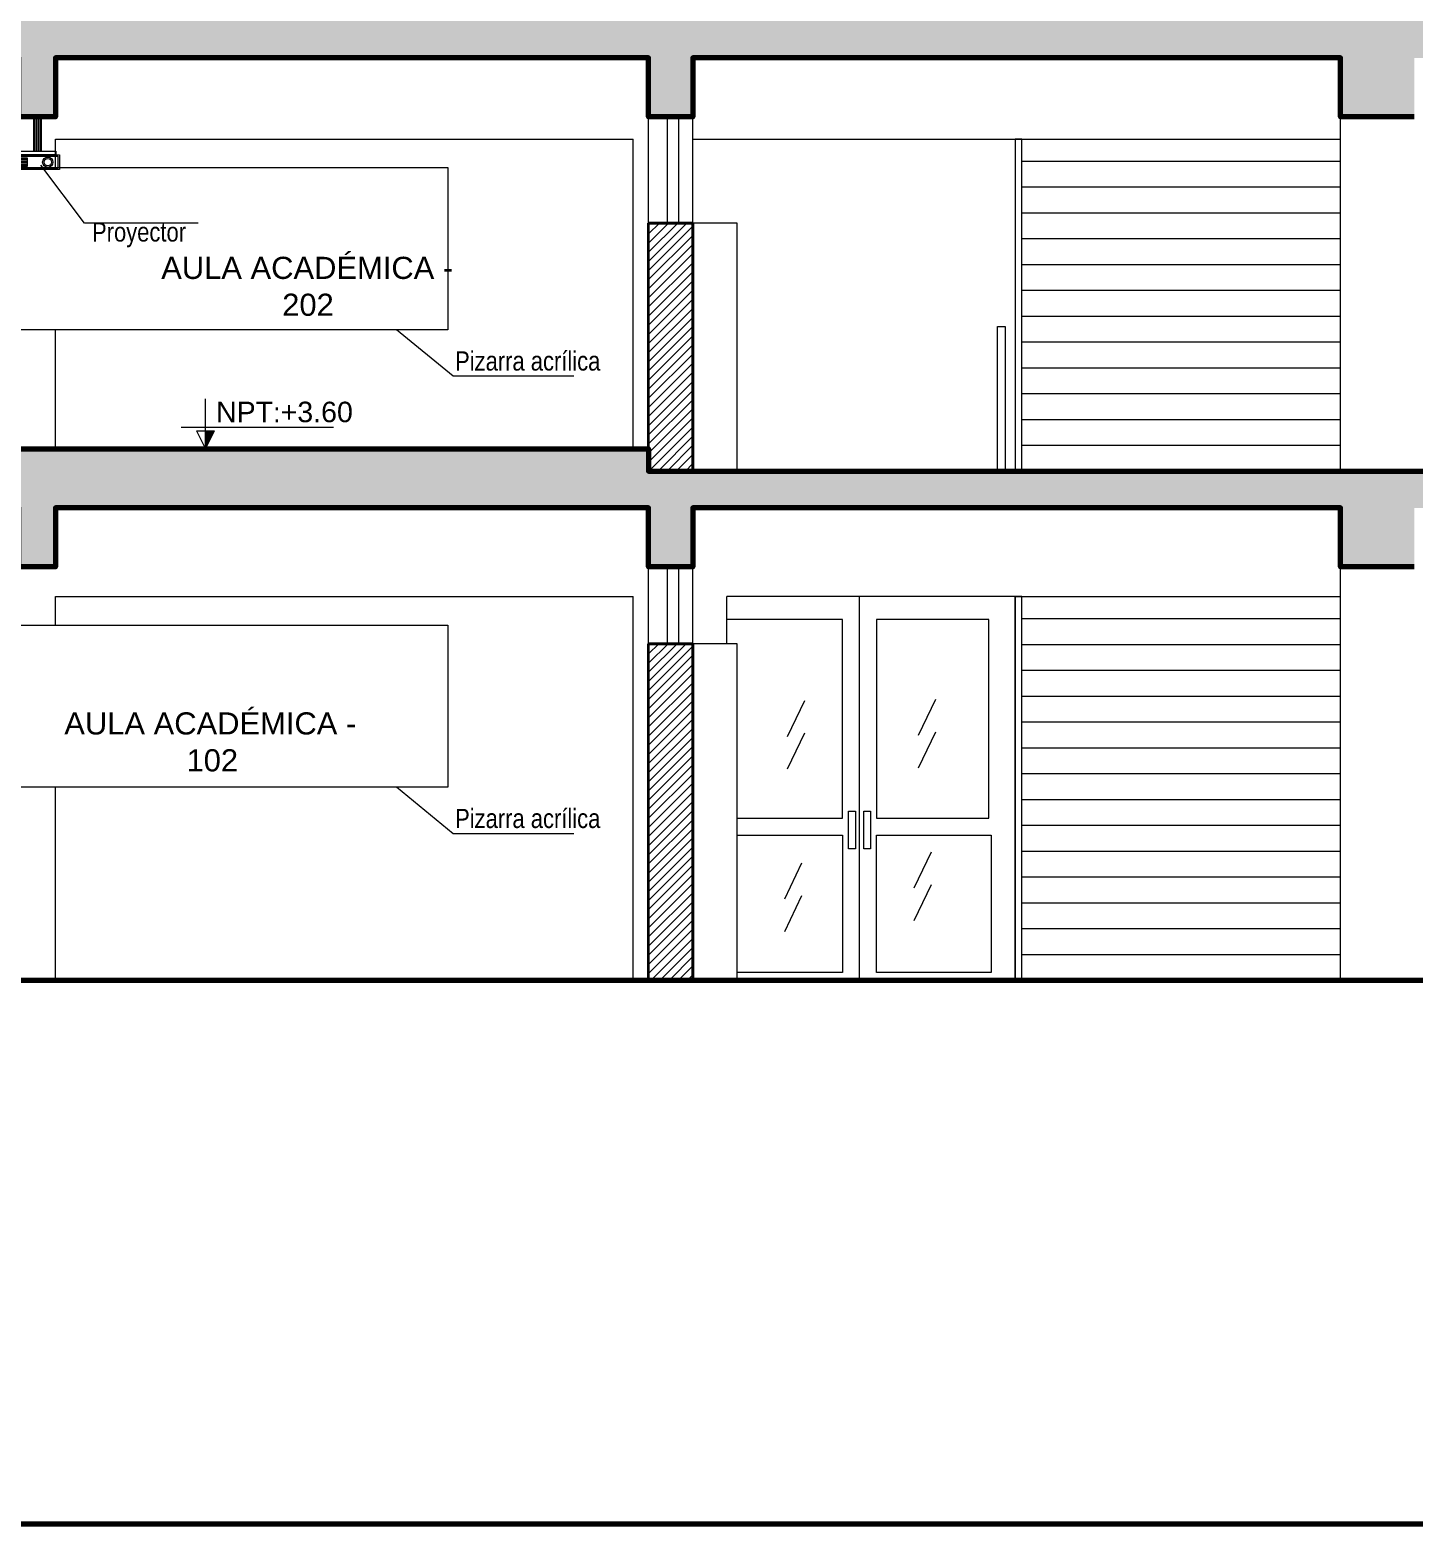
# Model space of a CAD drawing. Header units: inches. Extents: x 140 to 978, y -82 to 38.
# Drawn here: x 696.81 to 706.19, y -71.03 to -60.9 of the extents above; entities that cross this region are included whole.
import ezdxf

# ---------------------------------------------------------------- set-up
doc = ezdxf.new("R2010")
doc.units = ezdxf.units.IN
doc.header["$MEASUREMENT"] = 0
for name, color, linetype, lineweight in [('UNSAAC- ROTULO', 7, 'Continuous', 60), ('UNSAAC-CORTE ESTRUCTURA', 7, 'Continuous', 70), ('UNSAAC-CORTE MURO', 42, 'Continuous', 35), ('UNSAAC-COTA', 48, 'Continuous', 0), ('UNSAAC-LINEA 0.00', 251, 'Continuous', 0), ('UNSAAC-LLAMADOS', 88, 'Continuous', 0), ('UNSAAC-MUEBLE', 254, 'Continuous', 0), ('UNSAAC-MURETE', 146, 'Continuous', 20), ('UNSAAC-TEXTOS', 250, 'Continuous', 0), ('UNSAAC-TEXTURAS', 250, 'Continuous', 0), ('UNSAAC-VANOS', 24, 'Continuous', 0), ('UNSAAC-VARIOS', 30, 'Continuous', 0)]:
    doc.layers.add(name, color=color, linetype=linetype, lineweight=lineweight)
doc.styles.add('narrow', font='')
doc.styles.get("Standard").update_dxf_attribs({"font": 'arial.ttf'})
doc.styles.get('narrow').set_extended_font_data('Arial Narrow', italic=True)
pattern_1 = [(50, (77.3827, -20.22633), (0.35863009, -0.03137607), [0.0375, -0.4125]), (355, (77.3827, -20.22633), (-0.06937567, 0.37609607), [0.03, -0.33]), (100.451444, (77.4126, -20.22895), (0.28925442, 0.34472), [0.0318701, -0.35057106]), (46.1842, (77.3827, -20.12633), (0.53362067, -0.08275964), [0.05625, -0.61875]), (96.63564, (77.42717, -20.13323), (0.46733097, 0.4870593), [0.04780517, -0.5258569]), (351.18416, (77.3827, -20.12633), (0.46733097, 0.4870593), [0.045, -0.495]), (21, (77.4327, -20.15133), (0.29845353, -0.20130945), [0.0375, -0.4125]), (326, (77.4327, -20.15133), (0.12165767, 0.36257502), [0.03, -0.33]), (71.451445, (77.45757, -20.1681), (0.42011119, 0.16126558), [0.0318701, -0.35057106]), (37.5, (77.3827, -20.22633), (0.006079928, 0.166446927), [0, -0.326, 0, -0.335, 0, -0.33125]), (7.5, (77.3827, -20.22633), (0.13153477, 0.197205856), [0, -0.191, 0, -0.3185, 0, -0.12625]), (327.5, (77.2712, -20.22633), (0.266911218, -0.011277436), [0, -0.125, 0, -0.39, 0, -0.5175]), (317.5, (77.2212, -20.22633), (0.291593085, 0.05005249), [0, -0.1625, 0, -0.259, 0, -0.3675])]
pattern_2 = [(45, (77.382703, -20.226335), (-0.0309359217, 0.0309359217), [])]

# ---------------------------------------------------------------- blocks, each defined once
blk = doc.blocks.new('A$C60F52226')
at = {"layer": 'UNSAAC-TEXTOS'}
h = blk.add_hatch(color=0, dxfattribs=at)
h.dxf.hatch_style = 1
h.paths.add_polyline_path([(0.062, 0.123), (0, 0.123), (0, 0)])
at = {"layer": 'UNSAAC-TEXTOS', "color": 0}
for p, q in [((0, 0), (0, 0.339)), ((-0.165, 0.148), (0.867, 0.148)), ((-0.062, 0.123), (0.062, 0.123))]:
    blk.add_line(p, q, dxfattribs=at)
blk.add_lwpolyline([(-0.062, 0.123), (0, 0), (0.062, 0.123)], dxfattribs=at)
blk = doc.blocks.new('cañon forntal')
at = {"layer": 'UNSAAC-MUEBLE', "ltscale": 2.5}
for points in [[(750.517, 71.406), (750.517, 71.174)], [(750.567, 71.406), (750.517, 71.406)], [(750.525, 71.406), (750.525, 71.174)], [(750.537, 71.406), (750.537, 71.174)], [(750.547, 71.406), (750.547, 71.174)], [(750.56, 71.406), (750.56, 71.174)], [(750.567, 71.406), (750.567, 71.174)], [(750.392, 71.149), (750.692, 71.149), (750.692, 71.049), (750.392, 71.049), (750.392, 71.149)], [(750.412, 71.119), (750.472, 71.119)], [(750.412, 71.109), (750.472, 71.109)], [(750.412, 71.099), (750.472, 71.099)], [(750.412, 71.089), (750.472, 71.089)], [(750.412, 71.079), (750.472, 71.079)]]:
    blk.add_lwpolyline(points, dxfattribs=at)
for points in [[(750.402, 71.139), (750.682, 71.139), (750.682, 71.059), (750.402, 71.059)], [(750.412, 71.129), (750.472, 71.129), (750.472, 71.069), (750.412, 71.069)], [(750.417, 71.174), (750.667, 71.174), (750.667, 71.149), (750.417, 71.149)]]:
    blk.add_lwpolyline(points, close=True, dxfattribs=at)
for radius in [0.035, 0.025]:
    blk.add_circle((750.613, 71.099), radius, dxfattribs=at)

msp = doc.modelspace()

# ---------------------------------------------------------------- hatches: boundary and pattern name
at = {"layer": 'UNSAAC-TEXTURAS'}
h = msp.add_hatch(dxfattribs=at)
h.set_pattern_fill('AR-CONC', color=256, scale=0.05)
h.set_pattern_definition(pattern_1)
h.paths.add_polyline_path([(727.745, -57.94), (725.945, -57.94), (725.945, -58.34), (725.645, -58.34), (725.645, -57.94), (720.925, -57.94), (720.675, -57.94), (716.907, -57.94), (716.907, -58.34), (716.587, -58.34), (716.587, -57.94), (712.155, -57.94), (712.155, -58.34), (711.655, -58.34), (711.655, -57.94), (706.195, -57.94), (706.195, -58.34), (705.695, -58.34), (705.695, -57.94), (701.305, -57.94), (701.305, -58.34), (701.005, -58.34), (701.005, -57.94), (696.985, -57.94), (696.985, -58.34), (696.735, -58.34), (696.735, -57.94), (692.32, -57.94), (692.32, -58.34), (691.975, -58.34), (691.975, -57.94), (690.454, -57.94), (690.454, -57.64), (727.745, -57.64)])
h.paths.add_polyline_path([(725.945, -61.09), (725.365, -61.09), (725.365, -61.49), (725.065, -61.49), (725.065, -61.09), (720.925, -61.09), (720.925, -61.49), (720.675, -61.49), (720.675, -61.09), (716.907, -61.09), (716.907, -61.49), (716.587, -61.49), (716.587, -61.09), (712.155, -61.09), (712.155, -61.49), (711.655, -61.49), (711.655, -61.09), (706.195, -61.09), (706.195, -61.49), (705.695, -61.49), (705.695, -61.09), (701.305, -61.09), (701.305, -61.49), (701.005, -61.49), (701.005, -61.09), (696.985, -61.09), (696.985, -61.49), (696.735, -61.49), (696.735, -61.09), (692.855, -61.09), (692.855, -61.49), (692.51, -61.49), (692.51, -61.09), (691.975, -61.09), (691.975, -60.59), (701.005, -60.59), (701.005, -60.74), (725.945, -60.74)])
h = msp.add_hatch(dxfattribs=at)
h.set_pattern_fill('ANSI31', color=256, scale=0.35)
h.set_pattern_definition(pattern_2)
h.paths.add_polyline_path([(701.305, -62.21), (701.005, -62.21), (701.005, -63.89), (701.305, -63.89)])
h = msp.add_hatch(dxfattribs=at)
h.set_pattern_fill('AR-CONC', color=256, scale=0.05)
h.set_pattern_definition(pattern_1)
h.paths.add_polyline_path([(725.365, -64.14), (725.365, -64.54), (725.065, -64.54), (725.065, -64.14), (720.925, -64.14), (720.925, -64.54), (720.675, -64.54), (720.675, -64.14), (716.907, -64.14), (716.907, -64.54), (716.587, -64.54), (716.587, -64.14), (712.155, -64.14), (712.155, -64.54), (711.655, -64.54), (711.655, -64.14), (706.195, -64.14), (706.195, -64.54), (705.695, -64.54), (705.695, -64.14), (701.305, -64.14), (701.305, -64.54), (701.005, -64.54), (701.005, -64.14), (696.985, -64.14), (696.985, -64.54), (696.735, -64.54), (696.735, -64.14), (692.855, -64.14), (692.855, -64.54), (692.51, -64.54), (692.51, -64.14), (692.51, -63.74), (692.855, -63.74), (701.005, -63.74), (701.005, -63.89), (716.907, -63.89), (725.065, -63.89), (725.365, -63.89)])
h = msp.add_hatch(dxfattribs=at)
h.set_pattern_fill('ANSI31', color=256, scale=0.35)
h.set_pattern_definition(pattern_2)
h.paths.add_polyline_path([(701.305, -65.06), (701.005, -65.06), (701.005, -67.34), (701.305, -67.34)])

# ---------------------------------------------------------------- linework, layer by layer
at = {"layer": 'UNSAAC- ROTULO', "lineweight": 70, "flags": 128}
msp.add_lwpolyline([(680.528, -28.276), (742.028, -28.276), (742.028, -71.026), (680.528, -71.026)], close=True, dxfattribs=at)
at = {"layer": 'UNSAAC-CORTE ESTRUCTURA'}
for points in [[(706.195, -61.49), (705.695, -61.49), (705.695, -61.09), (701.305, -61.09), (701.305, -61.49), (701.005, -61.49), (701.005, -61.09), (696.985, -61.09), (696.985, -61.49), (696.735, -61.49), (696.735, -61.09), (692.855, -61.09), (692.855, -61.49), (692.51, -61.49), (692.51, -61.09), (691.975, -61.09), (691.975, -60.59), (701.005, -60.59), (701.005, -60.74), (725.945, -60.74)], [(706.195, -64.54), (705.695, -64.54), (705.695, -64.14), (701.305, -64.14), (701.305, -64.54), (701.005, -64.54), (701.005, -64.14), (696.985, -64.14), (696.985, -64.54), (696.735, -64.54), (696.735, -64.14), (692.855, -64.14), (692.855, -64.54), (692.51, -64.54), (692.51, -64.14), (692.51, -64.14), (692.51, -63.74), (692.855, -63.74), (692.855, -63.74), (701.005, -63.74), (701.005, -63.89), (716.907, -63.89)]]:
    msp.add_lwpolyline(points, dxfattribs=at)
at = {"layer": 'UNSAAC-CORTE MURO'}
for p, q in [((701.005, -63.89), (701.005, -62.21)), ((701.305, -62.21), (701.005, -62.21)), ((701.305, -63.89), (701.305, -62.21)), ((701.005, -67.19), (701.005, -65.06)), ((701.305, -65.06), (701.005, -65.06)), ((701.305, -67.34), (701.305, -65.06))]:
    msp.add_line(p, q, dxfattribs=at)
for points in [[(701.005, -62.21), (701.305, -62.21), (701.305, -63.89), (701.005, -63.89)], [(701.005, -65.06), (701.305, -65.06), (701.305, -67.34), (701.005, -67.34)]]:
    msp.add_lwpolyline(points, close=True, dxfattribs=at)
at = {"layer": 'UNSAAC-LINEA 0.00', "ltscale": 2.5}
for points in [[(693.779, -61.834), (699.643, -61.834), (699.643, -62.932), (693.779, -62.932)], [(693.779, -64.934), (699.643, -64.934), (699.643, -66.032), (693.779, -66.032)]]:
    msp.add_lwpolyline(points, close=True, dxfattribs=at)
at = {"layer": 'UNSAAC-LLAMADOS'}
msp.add_lwpolyline([(697.951, -62.209), (697.18, -62.209), (696.885, -61.817)], dxfattribs=at)
at = {"layer": 'UNSAAC-LLAMADOS', "ltscale": 2.5}
for points in [[(700.498, -63.248), (699.68, -63.248), (699.296, -62.932)], [(700.498, -66.348), (699.68, -66.348), (699.296, -66.032)]]:
    msp.add_lwpolyline(points, dxfattribs=at)
at = {"layer": 'UNSAAC-MUEBLE'}
for p, q in [((701.305, -61.64), (701.305, -61.49)), ((705.695, -63.89), (705.695, -61.49)), ((696.985, -61.64), (700.9, -61.64)), ((696.985, -61.834), (696.985, -61.64)), ((700.9, -63.74), (700.9, -61.64)), ((701.305, -61.64), (705.695, -61.64)), ((703.534, -61.79), (705.695, -61.79)), ((703.534, -61.965), (705.695, -61.965)), ((703.534, -62.14), (705.695, -62.14)), ((701.605, -63.89), (701.605, -62.21)), ((703.534, -62.315), (705.695, -62.315)), ((703.534, -62.49), (705.695, -62.49)), ((703.534, -62.665), (705.695, -62.665)), ((703.534, -62.84), (705.695, -62.84)), ((696.985, -63.74), (696.985, -62.932)), ((703.534, -63.015), (705.695, -63.015)), ((703.534, -63.19), (705.695, -63.19)), ((703.534, -63.365), (705.695, -63.365)), ((703.534, -63.54), (705.695, -63.54)), ((703.534, -63.715), (705.695, -63.715)), ((705.695, -67.34), (705.695, -64.54)), ((696.985, -64.74), (700.9, -64.74)), ((696.985, -64.934), (696.985, -64.74)), ((700.9, -67.34), (700.9, -64.74)), ((701.535, -65.06), (701.535, -64.74)), ((702.433, -64.74), (702.433, -67.34)), ((703.49, -64.74), (705.695, -64.74)), ((703.534, -64.89), (705.695, -64.89)), ((701.605, -67.34), (701.605, -65.06)), ((703.534, -65.065), (705.695, -65.065)), ((703.534, -65.24), (705.695, -65.24)), ((702.062, -65.446), (701.945, -65.69)), ((702.95, -65.438), (702.833, -65.682)), ((703.534, -65.415), (705.695, -65.415)), ((703.534, -65.59), (705.695, -65.59)), ((702.062, -65.667), (701.945, -65.911)), ((702.95, -65.659), (702.833, -65.903)), ((703.534, -65.765), (705.695, -65.765)), ((703.534, -65.94), (705.695, -65.94)), ((696.985, -67.34), (696.985, -66.032)), ((703.534, -66.115), (705.695, -66.115)), ((703.534, -66.29), (705.695, -66.29)), ((702.919, -66.473), (702.803, -66.717)), ((703.534, -66.465), (705.695, -66.465)), ((702.042, -66.547), (701.926, -66.791)), ((702.919, -66.694), (702.803, -66.938)), ((703.534, -66.64), (705.695, -66.64)), ((702.042, -66.768), (701.926, -67.012)), ((703.534, -66.815), (705.695, -66.815)), ((703.534, -66.99), (705.695, -66.99)), ((703.534, -67.165), (705.695, -67.165))]:
    msp.add_line(p, q, dxfattribs=at)
for points in [[(703.534, -61.64), (703.49, -61.64), (703.49, -63.89), (703.534, -63.89)], [(703.422, -63.89), (703.37, -63.89), (703.37, -62.91), (703.422, -62.91)], [(703.534, -64.74), (703.49, -64.74), (703.49, -67.34), (703.534, -67.34)], [(702.549, -66.241), (703.311, -66.241), (703.311, -64.896), (702.549, -64.896)], [(702.36, -66.195), (702.407, -66.195), (702.407, -66.451), (702.36, -66.451)], [(702.463, -66.195), (702.51, -66.195), (702.51, -66.451), (702.463, -66.451)], [(702.549, -66.358), (703.327, -66.358), (703.327, -67.288), (702.549, -67.288)]]:
    msp.add_lwpolyline(points, close=True, dxfattribs=at)
for points in [[(701.605, -62.21), (701.305, -62.21)], [(703.49, -67.34), (703.49, -64.74), (701.535, -64.74)], [(701.605, -66.241), (702.319, -66.241), (702.319, -64.896), (701.535, -64.896)], [(701.605, -65.06), (701.305, -65.06)], [(701.605, -66.358), (702.319, -66.358), (702.319, -67.288), (701.605, -67.288)]]:
    msp.add_lwpolyline(points, dxfattribs=at)
at = {"layer": 'UNSAAC-MURETE'}
for p, q in [((701.005, -62.21), (701.005, -61.49)), ((701.305, -62.21), (701.305, -61.49)), ((701.005, -65.06), (701.005, -64.54)), ((701.305, -65.06), (701.305, -64.54))]:
    msp.add_line(p, q, dxfattribs=at)
at = {"layer": 'UNSAAC-VANOS'}
for p, q in [((701.132, -62.21), (701.132, -61.49)), ((701.209, -62.21), (701.209, -61.49)), ((701.132, -65.06), (701.132, -64.54)), ((701.209, -65.06), (701.209, -64.54))]:
    msp.add_line(p, q, dxfattribs=at)
at = {"layer": 'UNSAAC-VARIOS', "color": 3, "lineweight": 100}
msp.add_lwpolyline([(692.51, -67.34), (692.51, -67.34), (692.51, -67.34), (701.005, -67.34), (701.005, -67.34), (716.907, -67.34), (716.907, -67.34), (725.365, -67.34), (725.365, -67.34), (725.365, -67.34)], dxfattribs=at)

# ---------------------------------------------------------------- block references
at = {"layer": 'UNSAAC-COTA'}
msp.add_blockref('cañon forntal', (-53.681, -132.896), dxfattribs=at)
at = {"layer": 'UNSAAC-TEXTOS'}
msp.add_blockref('A$C60F52226', (698.001, -63.74), dxfattribs=at)

# ---------------------------------------------------------------- texts
at = {"layer": 'UNSAAC-LLAMADOS', "char_height": 0.13, "style": 'narrow'}
for s, insert, width, attachment_point in [('{\\fArial Narrow|b0|i0|c0|p34;Proyector}', (697.869, -62.374), 2.19448, 9), ('{\\fArial Narrow|b0|i0|c0|p34;Pizarra acrílica}', (699.693, -63.079), 1.15269, 1), ('{\\fArial Narrow|b0|i0|c0|p34;Pizarra acrílica}', (699.693, -66.179), 1.15269, 1)]:
    msp.add_mtext(s, dxfattribs=dict(at, insert=insert, width=width, attachment_point=attachment_point))
at = {"layer": 'UNSAAC-TEXTOS', "attachment_point": 1}
for s, insert, char_height, width in [('\\pi0.15078;AULA ACADÉMICA - \\P\\pi0.97103;202', (697.55, -62.438), 0.15, 2.27449), ('{\\H1.0667x;NPT\\fArial|b0|i0|c204|p34;\\H0.9375x;:\\fArial|b0|i0|c0|p34;\\H1.0667x;+3.60}', (698.072, -63.42), 0.13, 1.05723), ('\\pi0.15078;AULA ACADÉMICA - \\P\\pi0.97936;102', (696.893, -65.525), 0.15, 2.27449)]:
    msp.add_mtext(s, dxfattribs=dict(at, insert=insert, char_height=char_height, width=width))

doc.saveas('drawing.dxf')
